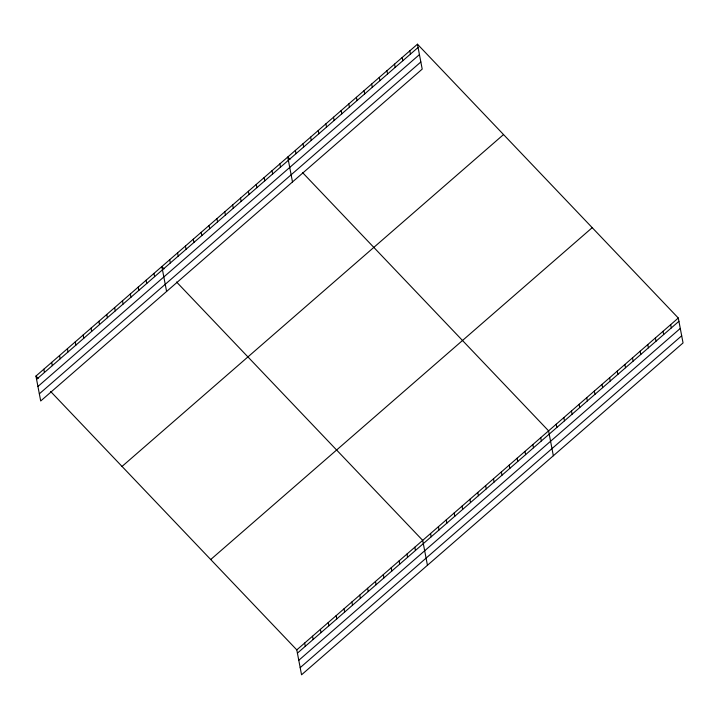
<?xml version="1.0" encoding="UTF-8"?>
<svg xmlns="http://www.w3.org/2000/svg" width="719" height="719" viewBox="0 0 719 719"><rect width="100%" height="100%" fill="white"/><g stroke="black" fill="none" stroke-linecap="round" stroke-linejoin="round"><path stroke-width="1.08" d="M417.451 44.201L422.206 69.114L40.704 400.977L35.95 376.073L417.451 44.201L678.296 318.023L683.05 342.927L301.549 674.799L296.794 649.886L50.663 391.513M36.57 379.335L418.081 47.463M37.936 386.48L419.438 54.608M39.338 393.832L420.84 61.969M122.032 466.433L503.534 134.561M210.712 559.526L592.222 227.662M296.794 649.886L678.296 318.023M297.414 653.149L678.925 321.285M298.78 660.294L680.282 328.43M300.183 667.654L681.684 335.791M289.946 159.357L287.744 157.039L292.498 181.943M302.456 172.488L548.588 430.852L553.342 455.765M164.058 268.87L161.847 266.551L166.601 291.465M176.559 282.001L422.691 540.373L427.446 565.278M35.95 376.073L38.161 378.392M670.665 324.655L671.294 327.918M663.035 331.297L663.664 334.56M655.404 337.93L656.034 341.201M647.774 344.572L648.403 347.834M640.144 351.205L640.773 354.476M632.522 357.846L633.142 361.109M624.892 364.479L625.512 367.751M617.261 371.121L617.882 374.383M609.631 377.754L610.251 381.025M602.001 384.395L602.621 387.658M594.37 391.028L594.99 394.3M586.74 397.67L587.36 400.932M579.11 404.303L579.73 407.574M571.479 410.944L572.099 414.207M563.849 417.577L564.469 420.849M556.218 424.219L556.839 427.481M540.715 437.7L541.344 440.963M532.851 444.549L533.471 447.811M524.978 451.388L525.607 454.651M517.114 458.237L517.734 461.499M509.241 465.076L509.87 468.348M501.377 471.925L501.997 475.187M493.504 478.773L494.133 482.036M409.821 50.842L410.45 54.105M485.64 485.613L486.26 488.875M402.191 57.475L402.82 60.738M477.767 492.461L478.396 495.724M394.56 64.117L395.189 67.379M469.902 499.301L470.523 502.572M386.93 70.75L387.559 74.012M462.029 506.149L462.659 509.411M379.299 77.391L379.929 80.654M454.165 512.998L454.785 516.26M371.669 84.024L372.298 87.296M446.292 519.837L446.921 523.099M364.048 90.666L364.668 93.928M356.417 97.299L357.037 100.57M438.428 526.685L439.048 529.948M348.787 103.94L349.407 107.203M430.555 533.525L431.184 536.787M341.157 110.573L341.777 113.845M333.526 117.215L334.146 120.477M414.818 547.213L415.447 550.484M325.896 123.848L326.516 127.119M406.954 554.061L407.574 557.324M318.265 130.49L318.885 133.752M399.081 560.91L399.71 564.172M310.635 137.122L311.255 140.394M391.217 567.749L391.837 571.012M303.005 143.764L303.625 147.027M383.344 574.598L383.973 577.86M295.374 150.397L295.994 153.668M375.48 581.437L376.1 584.709M367.607 588.286L368.236 591.548M279.871 163.887L280.5 167.15M359.743 595.134L360.363 598.397M272.007 170.727L272.627 173.989M351.879 601.974L352.499 605.236M264.134 177.575L264.763 180.837M344.006 608.822L344.626 612.085M256.27 184.415L256.89 187.677M336.141 615.662L336.762 618.933M248.397 191.263L249.026 194.525M328.268 622.51L328.889 625.773M240.532 198.102L241.153 201.374M320.404 629.359L321.025 632.621M232.659 204.951L233.289 208.213M312.531 636.198L313.151 639.461M224.795 211.799L225.415 215.062M304.667 643.047L305.287 646.309M216.922 218.639L217.551 221.901M209.058 225.487L209.678 228.75M201.185 232.327L201.814 235.598M193.321 239.175L193.941 242.438M185.448 246.024L186.077 249.286M177.584 252.863L178.204 256.126M169.711 259.712L170.34 262.974M153.974 273.4L154.603 276.662M146.11 280.248L146.73 283.511M138.237 287.088L138.866 290.35M130.373 293.936L130.993 297.199M122.5 300.776L123.129 304.038M114.636 307.624L115.256 310.887M106.763 314.464L107.392 317.735M98.898 321.312L99.519 324.575M91.025 328.161L91.655 331.423M83.161 335L83.781 338.263M75.288 341.849L75.917 345.111M67.424 348.688L68.044 351.959M59.551 355.537L60.18 358.799M51.687 362.385L52.307 365.647M43.814 369.224L44.443 372.487"/></g></svg>
